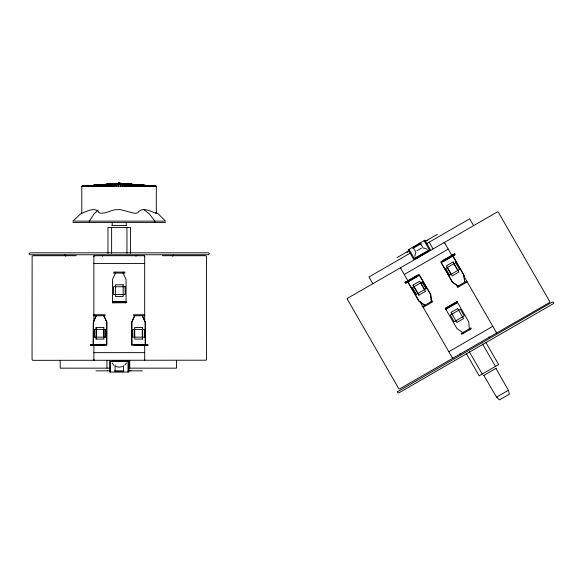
<?xml version="1.0" encoding="UTF-8"?>
<svg xmlns="http://www.w3.org/2000/svg" width="583" height="583" viewBox="0 0 583 583"><rect width="100%" height="100%" fill="white"/><g stroke="black" fill="none" stroke-linecap="round" stroke-linejoin="round"><path stroke-width="0.87" d="M414.863 256.396L415.46 252.971M452.393 255.084L452.59 255.66M452.933 255.915L464.024 275.227L464.673 282.238M156.31 213.035L156.295 213.138A5.852 0.896 29.8 0 1 155.421 213.159C150.166 210.842 141.866 206.688 137.705 212.78L136.466 213.159A5.852 2.667 15.5 0 1 133.769 213.138L120.688 209.683A26.024 13.38 -1.4 0 0 114.02 209.909L105.457 212.737L102.462 213.13A5.83 2.536 -17.8 0 1 100.407 213.138L99.234 212.802C95.525 206.499 87.253 211.09 82.276 213.225A5.837 0.656 -30.4 0 1 81.788 213.196L81.788 186.239L119.209 183.332L156.31 186.239L156.31 213.035L156.018 212.657M462.727 332.638L456.948 328.55L445.325 308.414L457.065 301.622L445.332 308.414L446.52 307.904M118.466 186.239L119.209 183.332L156.171 186.239M93.295 345.369L93.404 322.115M134.775 315.716L131.838 322.115L131.889 344.385L147.987 344.422L146.69 344.582L146.464 345.18L134.564 345.362M104.044 344.407L102.317 344.582L102.091 345.18L90.576 345.362L106.762 345.34L106.857 322.115L103.92 315.687M124.551 301.943L112.497 301.761L126.066 301.761L124.551 301.943L124.325 302.541L112.512 302.715L112.497 279.468L115.463 273.048M114.013 361.183L114.239 360.593L124.325 360.593C126.54 359.726 126.54 362.05 124.325 361.168L114.239 361.168C111.287 362.181 113.146 359.033 114.239 361.168M93.222 344.385L93.273 322.115L96.217 315.716M93.768 321.313L96.341 315.687M134.644 315.687L131.707 322.115L131.802 345.34L147.987 345.362L146.464 345.18L146.69 344.582M416.677 275.708L405.017 282.449L419.046 274.374L430.735 294.444L431.529 301.695M172.779 256.309L173.552 254.756M126.431 363.005L124.871 365.104M443.546 261.308L455.206 254.567L441.287 262.62L452.372 281.953L458.129 286.049M116.236 186.239L119.209 183.332L155.923 186.239M416.881 250.785L421.378 248.19M443.109 260.455L454.733 253.751L440.733 261.854L452.262 282.019L458.602 286.865M98.184 210.04L94.074 213.859L89.367 221.125L89.367 222.582M416.656 258.298L416 257.628L426.333 251.885C427.784 250.012 429.022 252.038 426.625 252.388L416.656 258.298L417.173 257.912M454.645 253.86L454.208 254.195M415.825 276.357L416.415 275.934M456.897 301.797L456.38 302.183M417.158 276.546L405.491 283.265L419.447 275.249L430.626 294.51L431.282 301.52M447.023 308.334L445.806 309.23L457.553 302.468L447.023 308.334L446.928 307.707L447.212 308.21M81.635 212.984L72.875 221.125L165.543 221.125L158.241 213.859L156.055 212.547M413.252 246.908L419.964 243.031M413.442 247.243L420.161 243.366M397.045 257.606L409.2 250.588M412.72 248.555L421.218 243.65M425.182 241.362L437.33 234.344M410.767 252.818L368.944 276.969L372.821 283.681M426.457 243.76L469.658 218.822L473.534 225.534M404.238 274.491L448.232 249.094M412.968 285.123L419.651 281.261L425.466 291.332L418.783 295.195M412.276 287.762L422.289 281.975L426.166 288.694L416.153 294.473L412.276 287.762L416.175 294.459M455.709 262.685L445.696 268.464L449.595 275.161M449.573 275.176L459.586 269.397L455.68 262.7M422.609 306.527L432.44 300.85M456.955 286.69L466.786 281.021M423.098 307.365L432.921 301.688M457.444 287.536L467.275 281.859M461.066 333.563L470.977 327.835M461.547 334.402L471.465 328.681M448.823 351.709L492.817 326.312M483.496 375.561L496.257 368.186M483.832 375.365L496.534 397.125L508.42 390.267L495.922 368.383M114.02 186.239L119.209 183.332L155.858 186.239M444.443 259.858L443.182 260.433M427.033 252.191L428.17 251.696M406.023 282.041L405.039 282.449M111.819 186.239L119.209 183.332L155.421 186.239M122.7 366.547L119.282 367.181L115.871 366.547M109.648 186.239L119.209 183.332L154.75 186.239M116.615 184.002L118.342 183.558L116.564 183.915M107.527 186.239L119.209 183.332L154.306 186.239M105.457 186.239L119.209 183.332L147.28 185.7M104.845 186.239L119.209 183.332L139.986 185.139M104.24 186.239L119.209 183.332L152.316 186.239M115.813 183.98L118.356 183.492L115.726 183.915M103.636 186.239L119.209 183.332L139.118 185.11M103.038 186.239L119.209 183.332L138.703 185.11M102.761 186.239L119.209 183.332L131.86 184.49M102.462 186.239L119.209 183.332L131.824 184.49M101.908 186.239L119.209 183.332L131.758 184.49M101.376 186.239L119.209 183.332L150.414 186.239M100.874 186.239L119.209 183.332L131.569 184.49M100.407 186.239L119.209 183.332L131.875 184.527M99.977 186.239L119.209 183.332L131.824 184.527M99.584 186.239L119.209 183.332L125.447 183.929L119.209 183.332L81.926 186.239M99.234 186.239L119.209 183.332L130.986 184.476M98.695 186.239L119.209 183.332L148.592 186.239M97.995 186.239L119.209 183.332L130.993 184.512M91.261 345.238L90.708 345.304M114.858 183.915L119.209 183.332L125.44 183.966M97.15 186.239L118.589 183.419M96.144 186.239L119.209 183.332L124.624 183.893L119.209 183.332L82.174 186.239M113.372 302.592L112.73 302.664M125.192 360.534L125.833 360.462M109.436 184.512L111.215 184.301M113.882 183.98L119.209 183.332L146.872 186.239M95 186.239L119.209 183.332L124.514 183.893M93.717 186.239L119.209 183.332L145.262 186.239M135.577 345.238L134.862 345.304M108.365 184.534L111.98 184.133M108.496 184.49L112.067 184.104L107.534 184.549L119.209 183.332L143.775 186.239M113.853 183.915L119.209 183.332L142.405 186.239M92.303 186.239L119.209 183.332L124.303 183.98M102.462 185.11L104.226 184.928M107.753 184.549L111.273 184.177M113.918 183.893L119.209 183.332L141.173 186.239M102.142 185.11L103.942 184.928L101.223 185.146M104.16 184.877L101.5 185.146L104.168 184.826M107.702 184.512L111.244 184.148M113.015 183.966L119.209 183.332L140.08 186.239M90.766 186.239L119.209 183.332L139.133 186.239M107.709 184.476L111.244 184.126L105.902 184.578M113.015 183.944L119.209 183.332L138.339 186.239M95.022 185.707L96.814 185.532M101.289 185.095L103.978 184.826L100.32 185.124L103.861 184.782L101.092 185.095M107.563 184.476L119.209 183.332L137.705 186.239M94.752 185.707L96.567 185.532M107.432 184.476L119.209 183.332L137.333 186.239M89.119 186.239L119.209 183.332L136.918 186.239M94.366 185.722L96.151 185.554M104.124 184.782L100.575 185.124L104.131 184.745M111.222 184.097L106.791 184.527L119.209 183.332L136.466 186.239M94.22 185.722L96.902 185.467M100.465 185.124L104.036 184.782M94.031 185.722L96.858 185.467M106.696 184.527L119.209 183.332L135.985 186.239M93.936 185.722L96.64 185.467M106.572 184.527L119.209 183.332L135.467 186.239M94.373 185.656L96.151 185.489M87.537 186.239L89.352 186.072M93.87 185.656L96.589 185.409M100.21 185.073L103.825 184.745M105.64 184.578L119.209 183.332L134.921 186.239M87.363 186.239L119.209 183.332L134.352 186.239M86.758 186.239L89.461 185.999M93.069 185.671L96.676 185.35M99.38 185.11L119.209 183.332L133.769 186.239M85.825 186.239L89.432 185.926M92.143 185.686L96.654 185.292M98.454 185.139L119.209 183.332L133.164 186.239M85.512 186.239L119.209 183.332L132.56 186.239M84.746 186.239L89.279 185.853M91.094 185.7L96.538 185.241M98.352 185.088L119.209 183.332L131.947 186.239M83.529 186.239L119.209 183.332L131.335 186.239M83.18 186.239L119.209 183.332L129.309 186.239M82.83 186.239L119.209 183.332L127.218 186.239M82.524 186.239L119.209 183.332L125.083 186.239M103.789 315.716L106.725 322.115L106.674 344.385L90.576 344.422L102.317 344.582M118.24 183.091L120.178 183.091M81.788 186.239L156.31 186.239M72.875 222.582L165.543 222.582M111.841 225.49L126.577 225.49M76.162 255.726L33.034 255.726L32.131 256.323L32.058 359.427L32.663 360.323L206.12 360.199L206.506 359.427L206.433 256.323L205.529 255.726L162.402 255.726M93.885 263.48L144.686 263.48M113.561 272.108L125.01 272.108M113.561 273.077L125.01 273.077M112.497 302.73L126.066 302.73L126.066 279.468L123.1 273.048M93.776 314.747L105.129 314.747M133.434 314.747L144.788 314.747M93.776 315.716L105.129 315.716M133.434 315.716L144.788 315.716M105.771 329.38L94.206 329.38L94.206 337.134L105.771 337.134L105.771 329.38L105.734 337.134M144.358 337.134L132.793 337.134L132.829 329.38L144.358 329.38L144.329 337.134M146.464 344.597L134.564 344.422M93.885 352.642L144.686 352.642M109.896 368.15L60.195 368.15L60.195 360.396M128.326 368.15L176.489 368.15L176.489 360.396M95.947 370.861L110.165 370.861M114.559 370.861L123.858 370.861M128.253 370.861L142.471 370.861M115.332 371.641L123.086 371.641M115.332 372.027L123.086 372.027M102.091 344.597L102.091 345.18L104.044 345.376M124.325 301.958L124.325 302.541L126.066 302.73M113.787 360.556L112.628 360.432M102.542 345.216L103.927 345.347M124.777 302.57L126.008 302.708M149.088 185.853L153.613 186.239M141.793 185.292L146.304 185.686M149.015 185.926L152.629 186.239M146.909 345.216L147.973 345.347M140.933 185.27L145.458 185.671M149.073 185.999L151.791 186.239M141.363 185.35L144.905 185.671M149.335 186.079L151.106 186.239M138.193 185.073L133.631 184.702M141.807 185.409L144.518 185.656L141.742 185.409M149.037 186.072L150.844 186.239M148.949 186.072L150.749 186.239M133.558 184.658L138.047 185.073M141.618 185.409L144.322 185.656M148.789 186.072L150.603 186.239M133.383 184.658L137.814 185.073M141.275 185.409L144.016 185.656M138.237 185.124L133.711 184.782M140.926 185.379L144.577 185.722M141.742 185.467L144.446 185.722M131.685 184.527L127.225 184.097L130.818 184.476M137.916 185.124L133.463 184.702L137.071 185.095M141.487 185.467L144.154 185.722M143.673 185.707L140.955 185.445L142.769 185.693M141.531 185.532L143.323 185.707M127.225 184.148L130.789 184.512M133.456 184.782L137.02 185.146M126.424 184.082L130.935 184.549M133.645 184.833L136.349 185.11M127.167 184.177L130.701 184.549M134.236 184.928L136.007 185.11M126.402 184.162L129.105 184.476M126.985 184.315L128.77 184.541M119.828 183.412L123.341 183.9M122.765 183.885L120.098 183.47L122.7 183.944M423.987 248.052L427.252 249.24M121.73 183.915L120.047 183.521L121.687 184.002M145.269 345.369L145.16 322.115L142.587 316.496M407.779 281.968L418.98 301.236L424.723 305.303M424.847 305.266L419.09 301.171L407.94 281.866M143.651 209.501L149.27 213.859L154.896 221.125L154.896 222.582M122.896 186.239L119.209 183.332L113 183.915L119.209 183.332L120.688 186.239M496.534 397.125L499.463 399.909L509.367 394.195L508.42 390.267M113.692 365.104L112.133 363.005M145.342 344.385L145.291 322.115L142.347 315.716M464.644 282.434L463.915 275.293M463.47 274.52L452.707 255.879M444.355 242.375L451.876 255.398M463.704 275.883L496.694 333.024M453.902 263.72L457.779 270.439M445.15 260.164L444.858 259.661L444.96 260.288M447.248 267.568L450.695 273.536M429.175 242.193L433.045 248.912M427.259 240.16L427.477 240.531M486.12 342.884L498.647 364.572L479.175 375.816L466.203 353.349M424.096 240.648L428.942 249.036A0.969 0.926 60 0 1 428.629 250.34M482.513 343.934L495.484 366.401M457.072 301.63L468.696 321.772L469.344 328.812M426.333 251.885L426.625 252.388L426.53 251.761M423.258 248.256L420.175 242.914L424.898 240.181L430.232 249.415A0.955 0.911 60 0 1 429.911 250.719L429.431 249.874L414.324 258.597L414.805 259.442A0.955 0.911 60 0 1 413.522 259.063L408.187 249.83L412.917 247.097L416 252.439M469.585 329.227L469.811 329.628M462.713 332.609L463.194 333.447M469.235 351.6L482.207 374.067M408.989 249.371L413.835 257.759A0.969 0.926 60 0 0 415.125 258.138M407.116 251.79L407.502 252.461M422.26 281.997L426.137 288.709M420.729 282.879L424.606 289.591M414.076 286.719L417.953 293.431M412.997 285.102L418.813 295.173M400.361 267.779L408.333 281.582M419.709 301.28L452.7 358.421M406.715 282.354L406.424 281.851L406.526 282.478M65.012 254.756L65.784 256.309M144.686 321.707L144.686 255.726L93.885 255.726L93.885 321.707M144.686 344.451L144.686 360.396M142.405 327.442L142.405 329.38M142.405 337.134L142.405 339.073M142.281 329.38L142.281 337.134M134.593 329.38L134.593 337.134M130.84 370.46L130.84 370.861M130.454 253.372L130.454 227.428L107.964 227.428L107.964 253.372M129.739 360.396L129.739 368.15M128.005 372.027L128.005 362.334A0.969 0.926 -90 0 0 127.079 361.365M126.948 227.428L126.948 253.372M126.183 222.779L126.183 225.49M123.472 365.862L123.472 372.027L128.93 372.027L128.93 361.365A0.955 0.911 -90 0 0 128.005 360.396L128.005 361.365L110.559 361.365L110.559 360.396A0.955 0.911 -90 0 0 109.633 361.365L109.633 372.027L115.091 372.027L115.091 364.98M123.1 272.108L123.1 273.077M115.463 272.108L115.463 273.077M112.228 222.779L112.228 225.49M111.615 227.428L111.615 253.372M110.559 372.027L110.559 362.334A0.969 0.926 -90 0 1 111.484 361.365M107.578 370.46L107.578 370.861M106.937 360.396L106.937 368.15M103.971 329.38L103.971 337.134M96.282 329.38L96.282 337.134M96.159 327.442L96.159 329.38M96.159 337.134L96.159 339.073M94.235 329.38L94.235 337.134M93.885 344.451L93.885 360.396M400.849 268.617A0.969 0.372 60 0 1 400.681 267.59M444.035 242.564A0.969 0.372 60 0 1 444.844 243.22M496.206 332.186A0.969 0.372 60 0 1 496.373 333.214M489.363 337.258A1.086 0.415 60 0 1 488.867 336.908M459.972 353.589A1.086 0.415 60 0 1 460.031 354.194M453.02 358.239A0.969 0.372 60 0 1 452.211 357.583M144.679 359.427A0.969 0.372 -90 0 1 144.314 360.396M94.249 360.396A0.969 0.372 -90 0 1 93.885 359.427M93.885 256.695A0.969 0.372 -90 0 1 94.249 255.726M102.346 255.726A1.086 0.415 -90 0 1 102.601 256.272M135.963 256.272A1.086 0.415 -90 0 1 136.218 255.726M144.314 255.726A0.969 0.372 -90 0 1 144.679 256.695M347.184 298.919L398.67 388.497L399.515 388.978L549.39 302.599L549.878 301.761L498.385 212.307L497.539 211.826L347.665 298.204L347.184 298.919M29.186 253.539L29.281 254.275L30.119 254.756L208.444 254.756L209.414 253.787L208.444 252.818L30.119 252.818L29.186 253.539M397.511 391.732L397.963 392.825L398.932 392.825L553.369 303.663L553.719 302.337L552.4 301.979L397.511 391.732M453.071 261.964L446.389 265.826L452.233 275.883L458.887 272.035L453.071 261.964M457.699 308.538L450.987 312.408L456.802 322.486L463.514 318.609L457.699 308.538M460.344 309.245L450.273 315.06L454.15 321.772L464.221 315.957L460.344 309.245M119.209 183.332L113.787 183.929L119.209 183.332M123.159 284.803L115.405 284.803L115.405 296.434L123.159 296.434L123.159 284.803M125.097 286.741L113.466 286.741L113.466 294.495L125.097 294.495L125.097 286.741M103.847 327.442L96.129 327.442L96.129 339.073L103.847 339.073L103.818 327.442M142.434 327.442L134.717 327.442L134.717 339.073L142.434 339.073L142.434 327.442"/></g></svg>
